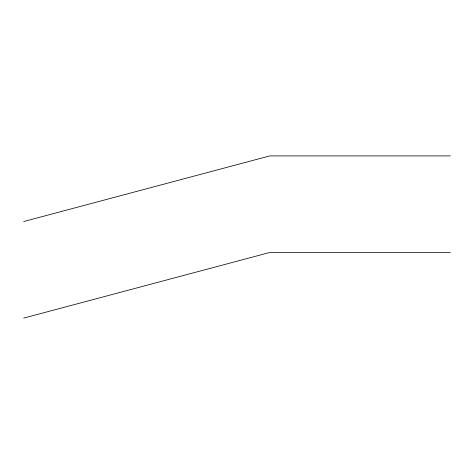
<?xml version="1.0" encoding="UTF-8"?>
<svg xmlns="http://www.w3.org/2000/svg" width="474" height="474" viewBox="0 0 474 474"><rect width="100%" height="100%" fill="white"/><g stroke="black" fill="none" stroke-linecap="round" stroke-linejoin="round"><path stroke-width="0.71" d="M23.7 221.536L269.813 155.905L450.3 155.905M23.7 318.095L269.813 252.464L450.3 252.464"/></g></svg>
